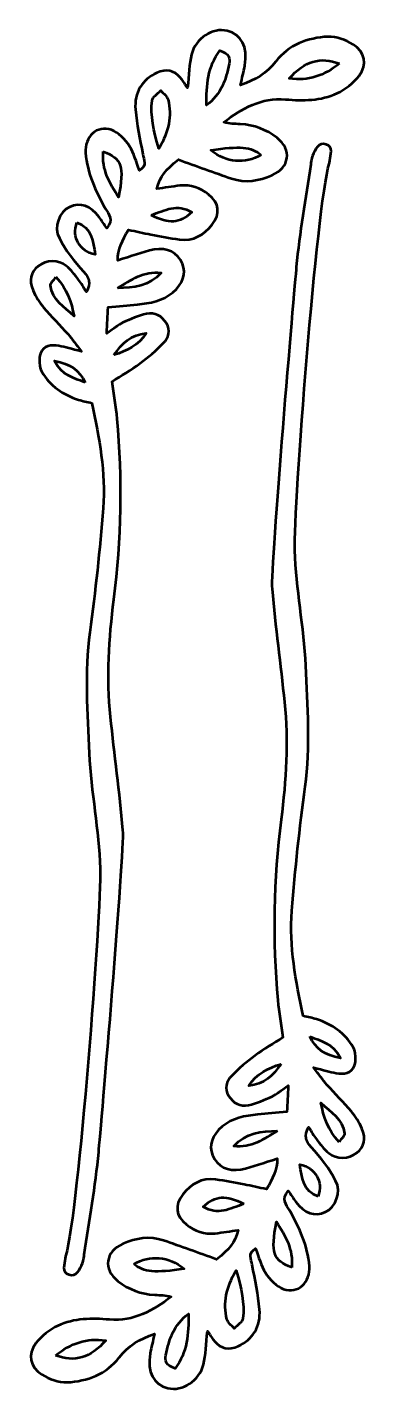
# Model space of a CAD drawing. Header units: centimetres. Extents: x -4.5 to 4.5, y -18 to 18.
import ezdxf

# ---------------------------------------------------------------- set-up
doc = ezdxf.new("R2010")
doc.units = ezdxf.units.CM
doc.header["$MEASUREMENT"] = 0
doc.layers.add('Layer 1', color=7, linetype='Continuous')

msp = doc.modelspace()

# ---------------------------------------------------------------- linework, layer by layer
at = {"layer": 'Layer 1', "lineweight": 53}
for points, knots in [([(-3.41826, 9.89898), (-3.62922, 10.13767), (-3.85691, 10.362), (-4.06145, 10.60584), (-4.06145, 10.60584), (-4.17225, 10.73799), (-4.27082, 10.88919), (-4.3376, 11.04752), (-4.3376, 11.04752), (-4.45843, 11.33401), (-4.40636, 11.52938), (-4.20524, 11.69134), (-4.20524, 11.69134), (-3.99142, 11.86349), (-3.67854, 11.87482), (-3.45502, 11.69247), (-3.45502, 11.69247), (-3.33427, 11.59397), (-3.23979, 11.46101), (-3.14281, 11.3363), (-3.14281, 11.3363), (-3.06908, 11.24147), (-3.0101, 11.13518), (-2.9334, 11.01683), (-2.9334, 11.01683), (-2.81314, 11.24493), (-2.84673, 11.38213), (-3.00788, 11.55368), (-3.00788, 11.55368), (-3.25426, 11.81597), (-3.48166, 12.11199), (-3.64686, 12.43016), (-3.64686, 12.43016), (-3.8072, 12.73898), (-3.64365, 13.12912), (-3.37932, 13.25072), (-3.37932, 13.25072), (-3.09028, 13.38368), (-2.81819, 13.2909), (-2.59657, 12.98254), (-2.59657, 12.98254), (-2.53053, 12.8906), (-2.46693, 12.79698), (-2.39489, 12.69361), (-2.39489, 12.69361), (-2.207, 12.91809), (-2.33993, 13.06181), (-2.42742, 13.20913), (-2.42742, 13.20913), (-2.69884, 13.66601), (-2.90698, 14.14854), (-2.95471, 14.68152), (-2.95471, 14.68152), (-2.99267, 15.10548), (-2.64832, 15.42401), (-2.27297, 15.28826), (-2.27297, 15.28826), (-2.08444, 15.2201), (-1.91208, 15.03461), (-1.79541, 14.86006), (-1.79541, 14.86006), (-1.6706, 14.6733), (-1.61994, 14.43694), (-1.53503, 14.21744), (-1.53503, 14.21744), (-1.31306, 14.34394), (-1.41925, 14.50121), (-1.44588, 14.65061), (-1.44588, 14.65061), (-1.51559, 15.04153), (-1.60449, 15.43131), (-1.6386, 15.82565), (-1.6386, 15.82565), (-1.6773, 16.27254), (-1.44715, 16.62698), (-1.07649, 16.78965), (-1.07649, 16.78965), (-0.81236, 16.90553), (-0.63467, 16.86807), (-0.44025, 16.64864), (-0.44025, 16.64864), (-0.39171, 16.59385), (-0.35566, 16.52796), (-0.26372, 16.39418), (-0.26372, 16.39418), (-0.22337, 16.74819), (-0.21941, 17.01983), (-0.15701, 17.27726), (-0.15701, 17.27726), (-0.05241, 17.70874), (0.40264, 17.99371), (0.78025, 17.89864), (0.78025, 17.89864), (1.16422, 17.80194), (1.329, 17.48663), (1.24828, 16.98674), (1.24828, 16.98674), (1.22196, 16.82394), (1.1778, 16.66402), (1.13352, 16.46569), (1.13352, 16.46569), (1.52715, 16.60811), (1.83171, 16.78192), (2.06659, 17.08746), (2.06659, 17.08746), (2.40984, 17.53394), (2.9087, 17.71735), (3.44623, 17.74479), (3.44623, 17.74479), (3.6652, 17.75601), (3.91722, 17.65949), (4.10917, 17.53976), (4.10917, 17.53976), (4.42995, 17.3397), (4.49433, 17.01197), (4.26683, 16.71637), (4.26683, 16.71637), (4.11905, 16.52436), (3.90491, 16.35516), (3.68464, 16.25314), (3.68464, 16.25314), (3.2571, 16.05513), (2.78946, 16.05132), (2.32355, 16.09235), (2.32355, 16.09235), (1.68297, 16.14875), (1.17639, 15.8527), (0.69287, 15.48906), (0.69287, 15.48906), (0.84633, 15.44549), (0.98836, 15.44528), (1.1301, 15.43854), (1.1301, 15.43854), (1.49163, 15.42136), (1.81714, 15.29655), (2.09978, 15.07596), (2.09978, 15.07596), (2.49768, 14.76537), (2.43637, 14.29618), (1.96975, 14.09449), (1.96975, 14.09449), (1.62628, 13.94605), (1.26504, 13.88004), (0.89833, 14.00478), (0.89833, 14.00478), (0.43354, 14.1629), (-0.02669, 14.33417), (-0.50192, 14.50442), (-0.50192, 14.50442), (-0.85071, 14.23349), (-0.97147, 14.07424), (-1.07599, 13.73018), (-1.07599, 13.73018), (-0.86853, 13.76027), (-0.66631, 13.79481), (-0.46283, 13.81792), (-0.46283, 13.81792), (-0.17877, 13.8502), (0.07385, 13.76408), (0.2931, 13.58526), (0.2931, 13.58526), (0.57896, 13.35221), (0.6118, 13.08269), (0.38884, 12.795), (0.38884, 12.795), (0.16988, 12.51243), (-0.11118, 12.34884), (-0.47927, 12.39696), (-0.47927, 12.39696), (-0.73126, 12.42988), (-0.98103, 12.48061), (-1.23086, 12.52841), (-1.23086, 12.52841), (-1.42955, 12.5664), (-1.62679, 12.61195), (-1.82275, 12.65375), (-1.82275, 12.65375), (-1.98168, 12.37456), (-2.1139, 12.13901), (-2.10582, 11.84557), (-2.10582, 11.84557), (-1.75456, 11.95162), (-1.45618, 12.0656), (-1.14743, 12.1285), (-1.14743, 12.1285), (-0.79917, 12.19948), (-0.51769, 12.04016), (-0.39979, 11.75847), (-0.39979, 11.75847), (-0.29149, 11.49971), (-0.37951, 11.23135), (-0.65238, 11.0018), (-0.65238, 11.0018), (-0.92187, 10.77514), (-1.25097, 10.71573), (-1.58636, 10.68116), (-1.58636, 10.68116), (-1.83577, 10.6554), (-2.08607, 10.6384), (-2.36215, 10.61533), (-2.36215, 10.61533), (-2.37404, 10.37639), (-2.38367, 10.18356), (-2.39697, 9.91648), (-2.39697, 9.91648), (-2.20238, 10.05), (-2.09489, 10.14638), (-1.96969, 10.20448), (-1.96969, 10.20448), (-1.76934, 10.29744), (-1.56244, 10.3874), (-1.34866, 10.43704), (-1.34866, 10.43704), (-1.12577, 10.48875), (-0.93584, 10.37615), (-0.82005, 10.18783), (-0.82005, 10.18783), (-0.70579, 10.00199), (-0.76209, 9.80412), (-0.90317, 9.66022), (-0.90317, 9.66022), (-1.09109, 9.46845), (-1.29701, 9.29051), (-1.51351, 9.13151), (-1.51351, 9.13151), (-1.75417, 8.9548), (-2.01541, 8.80611), (-2.25431, 8.65374), (-2.25431, 8.65374), (-2.20562, 8.29924), (-2.14985, 7.98611), (-2.12138, 7.67052), (-2.12138, 7.67052), (-1.97784, 6.07843), (-2.00172, 4.48769), (-2.20732, 2.90251), (-2.20732, 2.90251), (-2.34088, 1.87293), (-2.40501, 0.84307), (-2.29696, -0.19131), (-2.29696, -0.19131), (-2.19275, -1.18886), (-2.05633, -2.18331), (-1.96753, -3.18213), (-1.96753, -3.18213), (-1.91695, -3.75119), (-2.55604, -11.10739), (-2.60871, -11.67356), (-2.60871, -11.67356), (-2.69277, -12.57674), (-2.85675, -13.47255), (-2.98805, -14.37129), (-2.98805, -14.37129), (-2.99955, -14.44996), (-3.00639, -14.5331), (-3.03786, -14.60422), (-3.03786, -14.60422), (-3.10817, -14.76287), (-3.18529, -14.97185), (-3.39942, -14.90373), (-3.39942, -14.90373), (-3.59712, -14.8409), (-3.50977, -14.63767), (-3.49362, -14.48509), (-3.49362, -14.48509), (-3.49026, -14.45352), (-3.4837, -14.42191), (-3.47481, -14.39143), (-3.47481, -14.39143), (-3.14729, -13.26928), (-2.53455, -5.3382), (-2.57163, -4.19717), (-2.57163, -4.19717), (-2.60458, -3.18177), (-2.80884, -2.17272), (-2.85939, -1.15697), (-2.85939, -1.15697), (-2.91231, -0.09444), (-2.98329, 0.98781), (-2.84186, 2.03376), (-2.84186, 2.03376), (-2.69457, 3.12328), (-2.57717, 4.21269), (-2.48961, 5.30627), (-2.48961, 5.30627), (-2.41412, 6.24977), (-2.60123, 7.1683), (-2.78668, 8.08175), (-2.78668, 8.08175), (-2.92663, 8.11597), (-3.0362, 8.13587), (-3.1413, 8.16966), (-3.1413, 8.16966), (-3.54914, 8.30082), (-3.89564, 8.53034), (-4.1077, 8.90369), (-4.1077, 8.90369), (-4.18196, 9.03446), (-4.19511, 9.24627), (-4.14562, 9.38989), (-4.14562, 9.38989), (-4.07535, 9.5939), (-3.86174, 9.62748), (-3.65917, 9.58931), (-3.65917, 9.58931), (-3.49023, 9.55749), (-3.32449, 9.50852), (-3.06446, 9.44414), (-3.06446, 9.44414), (-3.21302, 9.63641), (-3.30813, 9.77431), (-3.41826, 9.89898)], [0, 0, 0, 0, 0.01265823, 0.01265823, 0.01265823, 0.01265823, 0.02531646, 0.02531646, 0.02531646, 0.02531646, 0.03797468, 0.03797468, 0.03797468, 0.03797468, 0.05063291, 0.05063291, 0.05063291, 0.05063291, 0.06329114, 0.06329114, 0.06329114, 0.06329114, 0.07594937, 0.07594937, 0.07594937, 0.07594937, 0.08860759, 0.08860759, 0.08860759, 0.08860759, 0.10126582, 0.10126582, 0.10126582, 0.10126582, 0.11392405, 0.11392405, 0.11392405, 0.11392405, 0.12658228, 0.12658228, 0.12658228, 0.12658228, 0.13924051, 0.13924051, 0.13924051, 0.13924051, 0.15189873, 0.15189873, 0.15189873, 0.15189873, 0.16455696, 0.16455696, 0.16455696, 0.16455696, 0.17721519, 0.17721519, 0.17721519, 0.17721519, 0.18987342, 0.18987342, 0.18987342, 0.18987342, 0.20253165, 0.20253165, 0.20253165, 0.20253165, 0.21518987, 0.21518987, 0.21518987, 0.21518987, 0.2278481, 0.2278481, 0.2278481, 0.2278481, 0.24050633, 0.24050633, 0.24050633, 0.24050633, 0.25316456, 0.25316456, 0.25316456, 0.25316456, 0.26582278, 0.26582278, 0.26582278, 0.26582278, 0.27848101, 0.27848101, 0.27848101, 0.27848101, 0.29113924, 0.29113924, 0.29113924, 0.29113924, 0.30379747, 0.30379747, 0.30379747, 0.30379747, 0.3164557, 0.3164557, 0.3164557, 0.3164557, 0.32911392, 0.32911392, 0.32911392, 0.32911392, 0.34177215, 0.34177215, 0.34177215, 0.34177215, 0.35443038, 0.35443038, 0.35443038, 0.35443038, 0.36708861, 0.36708861, 0.36708861, 0.36708861, 0.37974684, 0.37974684, 0.37974684, 0.37974684, 0.39240506, 0.39240506, 0.39240506, 0.39240506, 0.40506329, 0.40506329, 0.40506329, 0.40506329, 0.41772152, 0.41772152, 0.41772152, 0.41772152, 0.43037975, 0.43037975, 0.43037975, 0.43037975, 0.44303797, 0.44303797, 0.44303797, 0.44303797, 0.4556962, 0.4556962, 0.4556962, 0.4556962, 0.46835443, 0.46835443, 0.46835443, 0.46835443, 0.48101266, 0.48101266, 0.48101266, 0.48101266, 0.49367089, 0.49367089, 0.49367089, 0.49367089, 0.50632911, 0.50632911, 0.50632911, 0.50632911, 0.51898734, 0.51898734, 0.51898734, 0.51898734, 0.53164557, 0.53164557, 0.53164557, 0.53164557, 0.5443038, 0.5443038, 0.5443038, 0.5443038, 0.55696203, 0.55696203, 0.55696203, 0.55696203, 0.56962025, 0.56962025, 0.56962025, 0.56962025, 0.58227848, 0.58227848, 0.58227848, 0.58227848, 0.59493671, 0.59493671, 0.59493671, 0.59493671, 0.60759494, 0.60759494, 0.60759494, 0.60759494, 0.62025316, 0.62025316, 0.62025316, 0.62025316, 0.63291139, 0.63291139, 0.63291139, 0.63291139, 0.64556962, 0.64556962, 0.64556962, 0.64556962, 0.65822785, 0.65822785, 0.65822785, 0.65822785, 0.67088608, 0.67088608, 0.67088608, 0.67088608, 0.6835443, 0.6835443, 0.6835443, 0.6835443, 0.69620253, 0.69620253, 0.69620253, 0.69620253, 0.70886076, 0.70886076, 0.70886076, 0.70886076, 0.72151899, 0.72151899, 0.72151899, 0.72151899, 0.73417722, 0.73417722, 0.73417722, 0.73417722, 0.74683544, 0.74683544, 0.74683544, 0.74683544, 0.75949367, 0.75949367, 0.75949367, 0.75949367, 0.7721519, 0.7721519, 0.7721519, 0.7721519, 0.78481013, 0.78481013, 0.78481013, 0.78481013, 0.79746835, 0.79746835, 0.79746835, 0.79746835, 0.81012658, 0.81012658, 0.81012658, 0.81012658, 0.82278481, 0.82278481, 0.82278481, 0.82278481, 0.83544304, 0.83544304, 0.83544304, 0.83544304, 0.84810127, 0.84810127, 0.84810127, 0.84810127, 0.86075949, 0.86075949, 0.86075949, 0.86075949, 0.87341772, 0.87341772, 0.87341772, 0.87341772, 0.88607595, 0.88607595, 0.88607595, 0.88607595, 0.89873418, 0.89873418, 0.89873418, 0.89873418, 0.91139241, 0.91139241, 0.91139241, 0.91139241, 0.92405063, 0.92405063, 0.92405063, 0.92405063, 0.93670886, 0.93670886, 0.93670886, 0.93670886, 0.94936709, 0.94936709, 0.94936709, 0.94936709, 0.96202532, 0.96202532, 0.96202532, 0.96202532, 0.97468354, 0.97468354, 0.97468354, 0.97468354, 1, 1, 1, 1]), ([(0.83977, 17.02671), (0.87095, 17.1632), (0.83176, 17.31349), (0.59148, 17.37857), (0.59148, 17.37857), (0.26922, 16.96367), (0.2338, 16.46033), (0.23408, 15.94125), (0.23408, 15.94125), (0.62193, 16.21028), (0.74561, 16.61463), (0.83977, 17.02671)], [0, 0, 0, 0, 0.25, 0.25, 0.25, 0.25, 0.5, 0.5, 0.5, 0.5, 1, 1, 1, 1]), ([(3.7457, 17.03479), (3.24716, 17.23189), (2.81807, 17.09656), (2.42437, 16.64282), (2.42437, 16.64282), (2.9298, 16.57149), (3.33941, 16.7163), (3.7457, 17.03479)], [0, 0, 0, 0, 0.33333333, 0.33333333, 0.33333333, 0.33333333, 1, 1, 1, 1]), ([(-0.7761, 16.08522), (-0.79783, 16.17514), (-0.90193, 16.24513), (-0.96808, 16.32433), (-0.96808, 16.32433), (-1.0488, 16.23892), (-1.19022, 16.15976), (-1.19975, 16.06705), (-1.19975, 16.06705), (-1.2412, 15.66227), (-1.17262, 15.26568), (-1.01772, 14.80065), (-1.01772, 14.80065), (-0.75278, 15.25217), (-0.67217, 15.65504), (-0.7761, 16.08522)], [0, 0, 0, 0, 0.2, 0.2, 0.2, 0.2, 0.4, 0.4, 0.4, 0.4, 0.6, 0.6, 0.6, 0.6, 1, 1, 1, 1]), ([(3.41826, -9.89898), (3.62922, -10.13767), (3.85691, -10.362), (4.06145, -10.60584), (4.06145, -10.60584), (4.17225, -10.73799), (4.27082, -10.88919), (4.3376, -11.04752), (4.3376, -11.04752), (4.45843, -11.33401), (4.40636, -11.52938), (4.20524, -11.69134), (4.20524, -11.69134), (3.99142, -11.86349), (3.67854, -11.87482), (3.45502, -11.69247), (3.45502, -11.69247), (3.33427, -11.59397), (3.23979, -11.46101), (3.14281, -11.3363), (3.14281, -11.3363), (3.06908, -11.24147), (3.0101, -11.13518), (2.9334, -11.01683), (2.9334, -11.01683), (2.81314, -11.24493), (2.84673, -11.38213), (3.00788, -11.55368), (3.00788, -11.55368), (3.25426, -11.81597), (3.48166, -12.11199), (3.64686, -12.43016), (3.64686, -12.43016), (3.8072, -12.73898), (3.64365, -13.12912), (3.37932, -13.25072), (3.37932, -13.25072), (3.09028, -13.38368), (2.81819, -13.2909), (2.59657, -12.98254), (2.59657, -12.98254), (2.53053, -12.8906), (2.46693, -12.79698), (2.39489, -12.69361), (2.39489, -12.69361), (2.207, -12.91809), (2.33993, -13.06181), (2.42742, -13.20913), (2.42742, -13.20913), (2.69884, -13.66601), (2.90698, -14.14854), (2.95471, -14.68152), (2.95471, -14.68152), (2.99267, -15.10548), (2.64832, -15.42401), (2.27297, -15.28826), (2.27297, -15.28826), (2.08444, -15.2201), (1.91208, -15.03461), (1.79541, -14.86006), (1.79541, -14.86006), (1.6706, -14.6733), (1.61994, -14.43694), (1.53503, -14.21744), (1.53503, -14.21744), (1.31306, -14.34394), (1.41925, -14.50121), (1.44588, -14.65061), (1.44588, -14.65061), (1.51559, -15.04153), (1.60449, -15.43131), (1.6386, -15.82565), (1.6386, -15.82565), (1.6773, -16.27254), (1.44715, -16.62698), (1.07649, -16.78965), (1.07649, -16.78965), (0.81236, -16.90553), (0.63467, -16.86807), (0.44025, -16.64864), (0.44025, -16.64864), (0.39171, -16.59385), (0.35566, -16.52796), (0.26372, -16.39418), (0.26372, -16.39418), (0.22337, -16.74819), (0.21941, -17.01983), (0.15701, -17.27726), (0.15701, -17.27726), (0.05241, -17.70874), (-0.40264, -17.99371), (-0.78025, -17.89864), (-0.78025, -17.89864), (-1.16422, -17.80194), (-1.329, -17.48663), (-1.24828, -16.98674), (-1.24828, -16.98674), (-1.22196, -16.82394), (-1.1778, -16.66402), (-1.13352, -16.46569), (-1.13352, -16.46569), (-1.52715, -16.60811), (-1.83171, -16.78192), (-2.06659, -17.08746), (-2.06659, -17.08746), (-2.40984, -17.53394), (-2.9087, -17.71735), (-3.44623, -17.74479), (-3.44623, -17.74479), (-3.6652, -17.75601), (-3.91722, -17.65949), (-4.10917, -17.53976), (-4.10917, -17.53976), (-4.42995, -17.3397), (-4.49433, -17.01197), (-4.26683, -16.71637), (-4.26683, -16.71637), (-4.11905, -16.52436), (-3.90491, -16.35516), (-3.68464, -16.25314), (-3.68464, -16.25314), (-3.2571, -16.05513), (-2.78946, -16.05132), (-2.32355, -16.09235), (-2.32355, -16.09235), (-1.68297, -16.14875), (-1.17639, -15.8527), (-0.69287, -15.48906), (-0.69287, -15.48906), (-0.84633, -15.44549), (-0.98836, -15.44528), (-1.1301, -15.43854), (-1.1301, -15.43854), (-1.49163, -15.42136), (-1.81714, -15.29655), (-2.09978, -15.07596), (-2.09978, -15.07596), (-2.49768, -14.76537), (-2.43637, -14.29618), (-1.96975, -14.09449), (-1.96975, -14.09449), (-1.62628, -13.94605), (-1.26504, -13.88004), (-0.89833, -14.00478), (-0.89833, -14.00478), (-0.43354, -14.1629), (0.02669, -14.33417), (0.50192, -14.50442), (0.50192, -14.50442), (0.85071, -14.23349), (0.97147, -14.07424), (1.07599, -13.73018), (1.07599, -13.73018), (0.86853, -13.76027), (0.66631, -13.79481), (0.46283, -13.81792), (0.46283, -13.81792), (0.17877, -13.8502), (-0.07385, -13.76408), (-0.2931, -13.58526), (-0.2931, -13.58526), (-0.57896, -13.35221), (-0.6118, -13.08269), (-0.38884, -12.795), (-0.38884, -12.795), (-0.16988, -12.51243), (0.11118, -12.34884), (0.47927, -12.39696), (0.47927, -12.39696), (0.73126, -12.42988), (0.98103, -12.48061), (1.23086, -12.52841), (1.23086, -12.52841), (1.42955, -12.5664), (1.62679, -12.61195), (1.82275, -12.65375), (1.82275, -12.65375), (1.98168, -12.37456), (2.1139, -12.13901), (2.10582, -11.84557), (2.10582, -11.84557), (1.75456, -11.95162), (1.45618, -12.0656), (1.14743, -12.1285), (1.14743, -12.1285), (0.79917, -12.19948), (0.51769, -12.04016), (0.39979, -11.75847), (0.39979, -11.75847), (0.29149, -11.49971), (0.37951, -11.23135), (0.65238, -11.0018), (0.65238, -11.0018), (0.92187, -10.77514), (1.25097, -10.71573), (1.58636, -10.68116), (1.58636, -10.68116), (1.83577, -10.6554), (2.08607, -10.6384), (2.36215, -10.61533), (2.36215, -10.61533), (2.37404, -10.37639), (2.38367, -10.18356), (2.39697, -9.91648), (2.39697, -9.91648), (2.20238, -10.05), (2.09489, -10.14638), (1.96969, -10.20448), (1.96969, -10.20448), (1.76934, -10.29744), (1.56244, -10.3874), (1.34866, -10.43704), (1.34866, -10.43704), (1.12577, -10.48875), (0.93584, -10.37615), (0.82005, -10.18783), (0.82005, -10.18783), (0.70579, -10.00199), (0.76209, -9.80412), (0.90317, -9.66022), (0.90317, -9.66022), (1.09109, -9.46845), (1.29701, -9.29051), (1.51351, -9.13151), (1.51351, -9.13151), (1.75417, -8.9548), (2.01541, -8.80611), (2.25431, -8.65374), (2.25431, -8.65374), (2.20562, -8.29924), (2.14985, -7.98611), (2.12138, -7.67052), (2.12138, -7.67052), (1.97784, -6.07843), (2.00172, -4.48769), (2.20732, -2.90251), (2.20732, -2.90251), (2.34088, -1.87293), (2.40501, -0.84307), (2.29696, 0.19131), (2.29696, 0.19131), (2.19275, 1.18886), (2.05633, 2.18331), (1.96753, 3.18213), (1.96753, 3.18213), (1.91695, 3.75119), (2.55604, 11.10739), (2.60871, 11.67356), (2.60871, 11.67356), (2.69277, 12.57674), (2.85675, 13.47255), (2.98805, 14.37129), (2.98805, 14.37129), (2.99955, 14.44996), (3.00639, 14.5331), (3.03786, 14.60422), (3.03786, 14.60422), (3.10817, 14.76287), (3.18529, 14.97185), (3.39942, 14.90373), (3.39942, 14.90373), (3.59712, 14.8409), (3.50977, 14.63767), (3.49362, 14.48509), (3.49362, 14.48509), (3.49026, 14.45352), (3.4837, 14.42191), (3.47481, 14.39143), (3.47481, 14.39143), (3.14729, 13.26928), (2.53455, 5.3382), (2.57163, 4.19717), (2.57163, 4.19717), (2.60458, 3.18177), (2.80884, 2.17272), (2.85939, 1.15697), (2.85939, 1.15697), (2.91231, 0.09444), (2.98329, -0.98781), (2.84186, -2.03376), (2.84186, -2.03376), (2.69457, -3.12328), (2.57717, -4.21269), (2.48961, -5.30627), (2.48961, -5.30627), (2.41412, -6.24977), (2.60123, -7.1683), (2.78668, -8.08175), (2.78668, -8.08175), (2.92663, -8.11597), (3.0362, -8.13587), (3.1413, -8.16966), (3.1413, -8.16966), (3.54914, -8.30082), (3.89564, -8.53034), (4.1077, -8.90369), (4.1077, -8.90369), (4.18196, -9.03446), (4.19511, -9.24627), (4.14562, -9.38989), (4.14562, -9.38989), (4.07535, -9.5939), (3.86174, -9.62748), (3.65917, -9.58931), (3.65917, -9.58931), (3.49023, -9.55749), (3.32449, -9.50852), (3.06446, -9.44414), (3.06446, -9.44414), (3.21302, -9.63641), (3.30813, -9.77431), (3.41826, -9.89898)], [0, 0, 0, 0, 0.01265823, 0.01265823, 0.01265823, 0.01265823, 0.02531646, 0.02531646, 0.02531646, 0.02531646, 0.03797468, 0.03797468, 0.03797468, 0.03797468, 0.05063291, 0.05063291, 0.05063291, 0.05063291, 0.06329114, 0.06329114, 0.06329114, 0.06329114, 0.07594937, 0.07594937, 0.07594937, 0.07594937, 0.08860759, 0.08860759, 0.08860759, 0.08860759, 0.10126582, 0.10126582, 0.10126582, 0.10126582, 0.11392405, 0.11392405, 0.11392405, 0.11392405, 0.12658228, 0.12658228, 0.12658228, 0.12658228, 0.13924051, 0.13924051, 0.13924051, 0.13924051, 0.15189873, 0.15189873, 0.15189873, 0.15189873, 0.16455696, 0.16455696, 0.16455696, 0.16455696, 0.17721519, 0.17721519, 0.17721519, 0.17721519, 0.18987342, 0.18987342, 0.18987342, 0.18987342, 0.20253165, 0.20253165, 0.20253165, 0.20253165, 0.21518987, 0.21518987, 0.21518987, 0.21518987, 0.2278481, 0.2278481, 0.2278481, 0.2278481, 0.24050633, 0.24050633, 0.24050633, 0.24050633, 0.25316456, 0.25316456, 0.25316456, 0.25316456, 0.26582278, 0.26582278, 0.26582278, 0.26582278, 0.27848101, 0.27848101, 0.27848101, 0.27848101, 0.29113924, 0.29113924, 0.29113924, 0.29113924, 0.30379747, 0.30379747, 0.30379747, 0.30379747, 0.3164557, 0.3164557, 0.3164557, 0.3164557, 0.32911392, 0.32911392, 0.32911392, 0.32911392, 0.34177215, 0.34177215, 0.34177215, 0.34177215, 0.35443038, 0.35443038, 0.35443038, 0.35443038, 0.36708861, 0.36708861, 0.36708861, 0.36708861, 0.37974684, 0.37974684, 0.37974684, 0.37974684, 0.39240506, 0.39240506, 0.39240506, 0.39240506, 0.40506329, 0.40506329, 0.40506329, 0.40506329, 0.41772152, 0.41772152, 0.41772152, 0.41772152, 0.43037975, 0.43037975, 0.43037975, 0.43037975, 0.44303797, 0.44303797, 0.44303797, 0.44303797, 0.4556962, 0.4556962, 0.4556962, 0.4556962, 0.46835443, 0.46835443, 0.46835443, 0.46835443, 0.48101266, 0.48101266, 0.48101266, 0.48101266, 0.49367089, 0.49367089, 0.49367089, 0.49367089, 0.50632911, 0.50632911, 0.50632911, 0.50632911, 0.51898734, 0.51898734, 0.51898734, 0.51898734, 0.53164557, 0.53164557, 0.53164557, 0.53164557, 0.5443038, 0.5443038, 0.5443038, 0.5443038, 0.55696203, 0.55696203, 0.55696203, 0.55696203, 0.56962025, 0.56962025, 0.56962025, 0.56962025, 0.58227848, 0.58227848, 0.58227848, 0.58227848, 0.59493671, 0.59493671, 0.59493671, 0.59493671, 0.60759494, 0.60759494, 0.60759494, 0.60759494, 0.62025316, 0.62025316, 0.62025316, 0.62025316, 0.63291139, 0.63291139, 0.63291139, 0.63291139, 0.64556962, 0.64556962, 0.64556962, 0.64556962, 0.65822785, 0.65822785, 0.65822785, 0.65822785, 0.67088608, 0.67088608, 0.67088608, 0.67088608, 0.6835443, 0.6835443, 0.6835443, 0.6835443, 0.69620253, 0.69620253, 0.69620253, 0.69620253, 0.70886076, 0.70886076, 0.70886076, 0.70886076, 0.72151899, 0.72151899, 0.72151899, 0.72151899, 0.73417722, 0.73417722, 0.73417722, 0.73417722, 0.74683544, 0.74683544, 0.74683544, 0.74683544, 0.75949367, 0.75949367, 0.75949367, 0.75949367, 0.7721519, 0.7721519, 0.7721519, 0.7721519, 0.78481013, 0.78481013, 0.78481013, 0.78481013, 0.79746835, 0.79746835, 0.79746835, 0.79746835, 0.81012658, 0.81012658, 0.81012658, 0.81012658, 0.82278481, 0.82278481, 0.82278481, 0.82278481, 0.83544304, 0.83544304, 0.83544304, 0.83544304, 0.84810127, 0.84810127, 0.84810127, 0.84810127, 0.86075949, 0.86075949, 0.86075949, 0.86075949, 0.87341772, 0.87341772, 0.87341772, 0.87341772, 0.88607595, 0.88607595, 0.88607595, 0.88607595, 0.89873418, 0.89873418, 0.89873418, 0.89873418, 0.91139241, 0.91139241, 0.91139241, 0.91139241, 0.92405063, 0.92405063, 0.92405063, 0.92405063, 0.93670886, 0.93670886, 0.93670886, 0.93670886, 0.94936709, 0.94936709, 0.94936709, 0.94936709, 0.96202532, 0.96202532, 0.96202532, 0.96202532, 0.97468354, 0.97468354, 0.97468354, 0.97468354, 1, 1, 1, 1]), ([(1.68065, 14.63047), (1.42068, 14.84238), (1.11147, 14.87022), (0.35163, 14.75013), (0.35163, 14.75013), (0.7582, 14.42155), (1.25837, 14.37654), (1.68065, 14.63047)], [0, 0, 0, 0, 0.33333333, 0.33333333, 0.33333333, 0.33333333, 1, 1, 1, 1]), ([(-2.48838, 14.71574), (-2.53307, 14.23913), (-2.3171, 13.87373), (-2.08155, 13.51393), (-2.08155, 13.51393), (-1.9307, 14.32955), (-1.99978, 14.53275), (-2.48838, 14.71574)], [0, 0, 0, 0, 0.33333333, 0.33333333, 0.33333333, 0.33333333, 1, 1, 1, 1]), ([(-1.22384, 13.03598), (-0.74216, 12.80065), (-0.49264, 12.81772), (-0.14692, 13.11388), (-0.14692, 13.11388), (-0.53307, 13.35733), (-0.86306, 13.16881), (-1.22384, 13.03598)], [0, 0, 0, 0, 0.33333333, 0.33333333, 0.33333333, 0.33333333, 1, 1, 1, 1]), ([(-3.18479, 12.84894), (-3.321, 12.44268), (-3.12084, 12.0946), (-2.70255, 12.00065), (-2.70255, 12.00065), (-2.75532, 12.3469), (-2.78453, 12.69788), (-3.18479, 12.84894)], [0, 0, 0, 0, 0.33333333, 0.33333333, 0.33333333, 0.33333333, 1, 1, 1, 1]), ([(-2.11171, 11.11451), (-1.68291, 11.11395), (-1.27348, 11.16859), (-0.9593, 11.51389), (-0.9593, 11.51389), (-1.41685, 11.58533), (-1.75439, 11.3242), (-2.11171, 11.11451)], [0, 0, 0, 0, 0.33333333, 0.33333333, 0.33333333, 0.33333333, 1, 1, 1, 1]), ([(-3.73735, 11.4113), (-3.7987, 11.31972), (-3.89278, 11.24373), (-3.88478, 11.18073), (-3.88478, 11.18073), (-3.8368, 10.80244), (-3.51538, 10.61388), (-3.25711, 10.37085), (-3.25711, 10.37085), (-3.3337, 10.74046), (-3.43308, 11.09952), (-3.73735, 11.4113)], [0, 0, 0, 0, 0.25, 0.25, 0.25, 0.25, 0.5, 0.5, 0.5, 0.5, 1, 1, 1, 1]), ([(-2.20584, 9.35016), (-1.86675, 9.45236), (-1.55923, 9.6054), (-1.35465, 9.92692), (-1.35465, 9.92692), (-1.73971, 9.88942), (-1.99745, 9.65789), (-2.20584, 9.35016)], [0, 0, 0, 0, 0.33333333, 0.33333333, 0.33333333, 0.33333333, 1, 1, 1, 1]), ([(-2.96357, 8.62774), (-3.11537, 8.93593), (-3.35201, 9.12378), (-3.77735, 9.19804), (-3.77735, 9.19804), (-3.57952, 8.80487), (-3.2581, 8.73753), (-2.96357, 8.62774)], [0, 0, 0, 0, 0.33333333, 0.33333333, 0.33333333, 0.33333333, 1, 1, 1, 1]), ([(2.96357, -8.62774), (3.11537, -8.93593), (3.35201, -9.12378), (3.77735, -9.19804), (3.77735, -9.19804), (3.57952, -8.80487), (3.2581, -8.73753), (2.96357, -8.62774)], [0, 0, 0, 0, 0.33333333, 0.33333333, 0.33333333, 0.33333333, 1, 1, 1, 1]), ([(2.20584, -9.35016), (1.86675, -9.45236), (1.55923, -9.6054), (1.35465, -9.92692), (1.35465, -9.92692), (1.73971, -9.88942), (1.99745, -9.65789), (2.20584, -9.35016)], [0, 0, 0, 0, 0.33333333, 0.33333333, 0.33333333, 0.33333333, 1, 1, 1, 1]), ([(3.73735, -11.4113), (3.7987, -11.31972), (3.89278, -11.24373), (3.88478, -11.18073), (3.88478, -11.18073), (3.8368, -10.80244), (3.51538, -10.61388), (3.25711, -10.37085), (3.25711, -10.37085), (3.3337, -10.74046), (3.43308, -11.09952), (3.73735, -11.4113)], [0, 0, 0, 0, 0.25, 0.25, 0.25, 0.25, 0.5, 0.5, 0.5, 0.5, 1, 1, 1, 1]), ([(2.11171, -11.11451), (1.68291, -11.11395), (1.27348, -11.16859), (0.9593, -11.51389), (0.9593, -11.51389), (1.41685, -11.58533), (1.75439, -11.3242), (2.11171, -11.11451)], [0, 0, 0, 0, 0.33333333, 0.33333333, 0.33333333, 0.33333333, 1, 1, 1, 1]), ([(3.18479, -12.84894), (3.321, -12.44268), (3.12084, -12.0946), (2.70255, -12.00065), (2.70255, -12.00065), (2.75532, -12.3469), (2.78453, -12.69788), (3.18479, -12.84894)], [0, 0, 0, 0, 0.33333333, 0.33333333, 0.33333333, 0.33333333, 1, 1, 1, 1]), ([(1.22384, -13.03598), (0.74216, -12.80065), (0.49264, -12.81772), (0.14692, -13.11388), (0.14692, -13.11388), (0.53307, -13.35733), (0.86306, -13.16881), (1.22384, -13.03598)], [0, 0, 0, 0, 0.33333333, 0.33333333, 0.33333333, 0.33333333, 1, 1, 1, 1]), ([(2.48838, -14.71574), (2.53307, -14.23913), (2.3171, -13.87373), (2.08155, -13.51393), (2.08155, -13.51393), (1.9307, -14.32955), (1.99978, -14.53275), (2.48838, -14.71574)], [0, 0, 0, 0, 0.33333333, 0.33333333, 0.33333333, 0.33333333, 1, 1, 1, 1]), ([(-1.68065, -14.63047), (-1.42068, -14.84238), (-1.11147, -14.87022), (-0.35163, -14.75013), (-0.35163, -14.75013), (-0.7582, -14.42155), (-1.25837, -14.37654), (-1.68065, -14.63047)], [0, 0, 0, 0, 0.33333333, 0.33333333, 0.33333333, 0.33333333, 1, 1, 1, 1]), ([(0.7761, -16.08522), (0.79783, -16.17514), (0.90193, -16.24513), (0.96808, -16.32433), (0.96808, -16.32433), (1.0488, -16.23892), (1.19022, -16.15976), (1.19975, -16.06705), (1.19975, -16.06705), (1.2412, -15.66227), (1.17262, -15.26568), (1.01772, -14.80065), (1.01772, -14.80065), (0.75278, -15.25217), (0.67217, -15.65504), (0.7761, -16.08522)], [0, 0, 0, 0, 0.2, 0.2, 0.2, 0.2, 0.4, 0.4, 0.4, 0.4, 0.6, 0.6, 0.6, 0.6, 1, 1, 1, 1]), ([(-0.83977, -17.02671), (-0.87095, -17.1632), (-0.83176, -17.31349), (-0.59148, -17.37857), (-0.59148, -17.37857), (-0.26922, -16.96367), (-0.2338, -16.46033), (-0.23408, -15.94125), (-0.23408, -15.94125), (-0.62193, -16.21028), (-0.74561, -16.61463), (-0.83977, -17.02671)], [0, 0, 0, 0, 0.25, 0.25, 0.25, 0.25, 0.5, 0.5, 0.5, 0.5, 1, 1, 1, 1]), ([(-3.7457, -17.03479), (-3.24716, -17.23189), (-2.81807, -17.09656), (-2.42437, -16.64282), (-2.42437, -16.64282), (-2.9298, -16.57149), (-3.33941, -16.7163), (-3.7457, -17.03479)], [0, 0, 0, 0, 0.33333333, 0.33333333, 0.33333333, 0.33333333, 1, 1, 1, 1])]:
    msp.add_open_spline(points, degree=3, knots=knots, dxfattribs=at)

doc.saveas('drawing.dxf')
